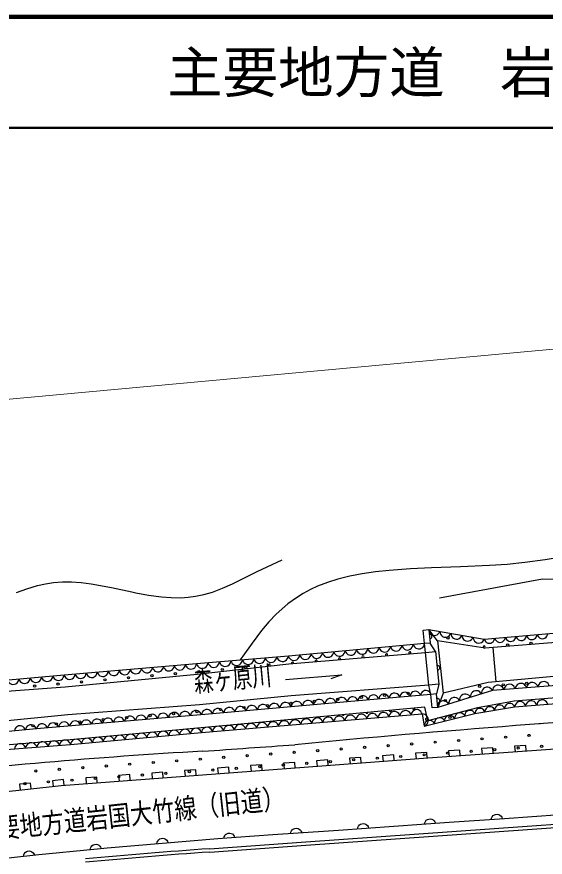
# Model space of a CAD drawing. Units: millimetres, scale not verified. Extents: x 40000 to 680000, y 20000 to 380000.
# Drawn here: x 203197 to 250795, y 304318 to 380000 of the extents above; entities that cross this region are included whole.
import ezdxf
from ezdxf.enums import TextEntityAlignment as Align

# ---------------------------------------------------------------- set-up
doc = ezdxf.new("R2010")
doc.units = ezdxf.units.MM
doc.header["$LTSCALE"] = 1000
for name, color, linetype, lineweight in [('M-BGD', 7, 'Continuous', 25), ('M-STR-HTXT', 7, 'Continuous', 13), ('M-TTL', 2, 'Continuous', 140), ('M-TTL-LINE', 7, 'Continuous', 50)]:
    doc.layers.add(name, color=color, linetype=linetype, lineweight=lineweight)
doc.layers.add('M-BGD-HTXT', color=7, linetype='Continuous')
doc.layers.add('M-TTL-TXT', color=7, linetype='Continuous')
doc.styles.add('ＭＳ ゴシック', font='')
doc.styles.get('ＭＳ ゴシック').set_extended_font_data('MS Gothic')

# ---------------------------------------------------------------- blocks, each defined once
blk = doc.blocks.new('BUHIN109')
at = {"color": 7, "linetype": 'Continuous', "lineweight": 25}
blk.add_lwpolyline([(-111, 499), (-218, 436), (-302, 355), (-390, 233), (-425, 110), (-437, -16), (-402, -171), (-339, -280), (-254, -376), (-123, -449), (-13, -485), (111, -499)], dxfattribs=at)
blk = doc.blocks.new('BUHIN110')
at = {"color": 7, "linetype": 'Continuous', "lineweight": 25}
blk.add_lwpolyline([(-106, 487), (-210, 426), (-292, 347), (-379, 229), (-414, 109), (-425, -14), (-393, -165), (-331, -271), (-249, -366), (-121, -437), (-14, -472), (106, -487)], dxfattribs=at)
blk = doc.blocks.new('BUHIN111')
at = {"color": 7, "linetype": 'Continuous', "lineweight": 25}
blk.add_lwpolyline([(-111, 507), (-220, 443), (-305, 361), (-395, 238), (-431, 113), (-443, -15), (-409, -172), (-344, -283), (-259, -381), (-126, -455), (-14, -492), (111, -507)], dxfattribs=at)
blk = doc.blocks.new('BUHIN112')
at = {"color": 7, "linetype": 'Continuous', "lineweight": 25}
blk.add_lwpolyline([(-113, 501), (-220, 437), (-304, 355), (-392, 232), (-427, 109), (-438, -17), (-403, -173), (-339, -282), (-254, -378), (-122, -451), (-11, -487), (113, -501)], dxfattribs=at)
blk = doc.blocks.new('BUHIN113')
at = {"color": 7, "linetype": 'Continuous', "lineweight": 25}
blk.add_lwpolyline([(102, -462), (201, -404), (278, -328), (360, -216), (393, -102), (404, 14), (372, 157), (314, 258), (236, 347), (114, 415), (12, 448), (-102, 462)], dxfattribs=at)
blk = doc.blocks.new('BUHIN114')
at = {"color": 7, "linetype": 'Continuous', "lineweight": 25}
blk.add_lwpolyline([(111, -496), (217, -433), (300, -352), (387, -231), (423, -109), (434, 16), (399, 170), (336, 278), (252, 374), (122, 446), (12, 482), (-111, 496)], dxfattribs=at)
blk = doc.blocks.new('BUHIN115')
at = {"color": 7, "linetype": 'Continuous', "lineweight": 25}
blk.add_lwpolyline([(107, -485), (211, -424), (293, -345), (378, -227), (413, -107), (424, 15), (391, 165), (330, 271), (248, 365), (120, 436), (13, 471), (-107, 485)], dxfattribs=at)
blk = doc.blocks.new('BUHIN116')
at = {"color": 7, "linetype": 'Continuous', "lineweight": 25}
blk.add_lwpolyline([(109, -489), (213, -427), (296, -347), (382, -228), (417, -107), (428, 16), (394, 167), (332, 274), (249, 369), (120, 440), (12, 475), (-109, 489)], dxfattribs=at)
blk = doc.blocks.new('BUHIN129')
at = {"color": 7, "linetype": 'Continuous', "lineweight": 25}
blk.add_lwpolyline([(105, -489), (210, -428), (292, -349), (379, -230), (415, -110), (427, 12), (394, 164), (333, 271), (251, 366), (123, 438), (16, 474), (-105, 489)], dxfattribs=at)
blk = doc.blocks.new('BUHIN130')
at = {"color": 7, "linetype": 'Continuous', "lineweight": 25}
blk.add_lwpolyline([(133, -434), (223, -371), (292, -293), (361, -179), (384, -67), (385, 45), (344, 179), (280, 271), (198, 351), (77, 406), (-23, 430), (-133, 434)], dxfattribs=at)
blk = doc.blocks.new('BUHIN131')
at = {"color": 7, "linetype": 'Continuous', "lineweight": 25}
blk.add_lwpolyline([(171, -436), (258, -364), (323, -279), (386, -156), (401, -40), (393, 76), (340, 211), (267, 301), (177, 376), (48, 424), (-57, 441), (-171, 436)], dxfattribs=at)
blk = doc.blocks.new('BUHIN133')
at = {"color": 7, "linetype": 'Continuous', "lineweight": 25}
blk.add_lwpolyline([(106, -487), (210, -426), (292, -347), (379, -229), (414, -109), (426, 14), (393, 165), (331, 271), (250, 366), (122, 437), (15, 473), (-106, 487)], dxfattribs=at)
blk = doc.blocks.new('BUHIN134')
at = {"color": 7, "linetype": 'Continuous', "lineweight": 25}
blk.add_lwpolyline([(108, -481), (211, -420), (292, -341), (376, -223), (410, -105), (421, 17), (387, 166), (326, 270), (244, 363), (117, 433), (11, 467), (-108, 481)], dxfattribs=at)
blk = doc.blocks.new('BUHIN135')
at = {"color": 7, "linetype": 'Continuous', "lineweight": 25}
blk.add_lwpolyline([(106, -497), (213, -436), (297, -355), (386, -235), (422, -113), (434, 12), (401, 166), (339, 275), (256, 372), (126, 445), (17, 482), (-106, 497)], dxfattribs=at)
blk = doc.blocks.new('BUHIN157')
at = {"color": 7, "linetype": 'Continuous', "lineweight": 25}
blk.add_lwpolyline([(107, -503), (215, -441), (300, -360), (390, -238), (427, -114), (439, 12), (406, 168), (343, 278), (259, 376), (128, 450), (17, 487), (-107, 503)], dxfattribs=at)
blk = doc.blocks.new('BUHIN158')
at = {"color": 7, "linetype": 'Continuous', "lineweight": 25}
blk.add_lwpolyline([(216, -468), (307, -383), (373, -285), (433, -146), (442, -17), (427, 109), (360, 254), (274, 348), (170, 425), (25, 468), (-91, 480), (-216, 468)], dxfattribs=at)
blk = doc.blocks.new('BUHIN159')
at = {"color": 7, "linetype": 'Continuous', "lineweight": 25}
blk.add_lwpolyline([(21, 507), (-97, 473), (-199, 417), (-314, 322), (-379, 213), (-422, 96), (-429, -61), (-396, -182), (-339, -296), (-232, -399), (-135, -461), (-21, -507)], dxfattribs=at)
blk = doc.blocks.new('BUHIN160')
at = {"color": 7, "linetype": 'Continuous', "lineweight": 25}
blk.add_lwpolyline([(-103, 468), (-203, 410), (-282, 333), (-365, 219), (-399, 104), (-410, -14), (-378, -159), (-318, -262), (-239, -352), (-116, -421), (-13, -455), (103, -468)], dxfattribs=at)
blk = doc.blocks.new('BUHIN198')
at = {"color": 7, "linetype": 'Continuous', "lineweight": 25}
blk.add_lwpolyline([(101, -490), (590, -389), (389, 590), (-101, 490)], dxfattribs=at)
blk = doc.blocks.new('BUHIN199')
at = {"color": 7, "linetype": 'Continuous', "lineweight": 25}
blk.add_lwpolyline([(102, -490), (591, -388), (388, 591), (-102, 490)], dxfattribs=at)
blk = doc.blocks.new('BUHIN200')
at = {"color": 7, "linetype": 'Continuous', "lineweight": 25}
blk.add_lwpolyline([(119, -486), (605, -367), (367, 605), (-119, 486)], dxfattribs=at)
blk = doc.blocks.new('BUHIN207')
at = {"color": 7, "linetype": 'Continuous', "lineweight": 25}
blk.add_lwpolyline([(-100, 490), (21, 474), (129, 434), (255, 363), (336, 267), (394, 159), (425, 7), (414, -115), (377, -235), (288, -352), (205, -430), (100, -490)], dxfattribs=at)

msp = doc.modelspace()

# ---------------------------------------------------------------- linework, layer by layer
at = {"layer": 'M-BGD'}
for p, q in [((241286, 327678), (250541, 329374)), ((250541, 329374), (260490, 329246)), ((239805, 324761), (240302, 324812)), ((239928, 323554), (239805, 324761)), ((240302, 324812), (245298, 323947)), ((241082, 323794), (240302, 324812)), ((240302, 324812), (240426, 323605)), ((245298, 323947), (252945, 324609)), ((239928, 323554), (227662, 322428)), ((240426, 323605), (239928, 323554)), ((240014, 322757), (239928, 323554)), ((240910, 322849), (240426, 323605)), ((241082, 323794), (241597, 319095)), ((245398, 323138), (241082, 323794)), ((246095, 323193), (245398, 323138)), ((252146, 323669), (246095, 323193)), ((246368, 320118), (246095, 323193)), ((227662, 322428), (219387, 321720)), ((227712, 321730), (240014, 322757)), ((240014, 322757), (240910, 322849)), ((240318, 319812), (240014, 322757)), ((240910, 322849), (241213, 319904)), ((219387, 321720), (207469, 320716)), ((219453, 320792), (227712, 321730)), ((265849, 321921), (245671, 320054)), ((207469, 320716), (187084, 318910)), ((207565, 319671), (219453, 320792)), ((227398, 320308), (232469, 320744)), ((232469, 320744), (231497, 320372)), ((187186, 318117), (207565, 319671)), ((240318, 319812), (227917, 318837)), ((241213, 319904), (240318, 319812)), ((240508, 318979), (240318, 319812)), ((241213, 319904), (241006, 319025)), ((245671, 320054), (241597, 319095)), ((252192, 319820), (246039, 319334)), ((267937, 319975), (248001, 318359)), ((248037, 317860), (267972, 319476)), ((227917, 318837), (219648, 318049)), ((240508, 318979), (232969, 318324)), ((241006, 319025), (240508, 318979)), ((240619, 317760), (240508, 318979)), ((241117, 317805), (241006, 319025)), ((246039, 319334), (241117, 317805)), ((241597, 319095), (241117, 317805)), ((219648, 318049), (207800, 317131)), ((232969, 318324), (220820, 317240)), ((248001, 318359), (244703, 317771)), ((207800, 317131), (195187, 315923)), ((220820, 317240), (204973, 315864)), ((239966, 317833), (219797, 315955)), ((219825, 315556), (239703, 317221)), ((239703, 317221), (239906, 316129)), ((239906, 316129), (244456, 317254)), ((240226, 316591), (239966, 317833)), ((244703, 317771), (240226, 316591)), ((241117, 317805), (240619, 317760)), ((244456, 317254), (248037, 317860)), ((204973, 315864), (193995, 314889)), ((219797, 315955), (208007, 314891)), ((208007, 314891), (187821, 313208)), ((208045, 314480), (219825, 315556)), ((187770, 312854), (208045, 314480)), ((240230, 313252), (255687, 314365)), ((207190, 310789), (240230, 313252)), ((197380, 309710), (207190, 310789)), ((249176, 307114), (269126, 308531)), ((249197, 306815), (269147, 308231)), ((229226, 305697), (249176, 307114)), ((229247, 305398), (249197, 306815)), ((220569, 305082), (229226, 305697)), ((220590, 304783), (229247, 305398))]:
    msp.add_line(p, q, dxfattribs=at)
for points in [[(203157, 328157), (204100, 328497), (205071, 328783), (205783, 328941), (206502, 329051), (207306, 329109), (208115, 329107), (209005, 329045), (209900, 328933), (211732, 328606), (213559, 328218), (213931, 328140), (215069, 327925), (216229, 327766), (217100, 327697), (217983, 327688), (218633, 327728), (219285, 327814), (220055, 327976), (220812, 328198), (221734, 328539), (222636, 328933), (224862, 330039), (227092, 331099)], [(252615, 331404), (250792, 331102), (248952, 330851), (247370, 330688), (245774, 330574), (243171, 330455), (240559, 330380), (238647, 330295), (236727, 330149), (235523, 330014), (234318, 329836), (233210, 329621), (232105, 329344), (231193, 329058), (230295, 328712), (229640, 328412), (229004, 328073), (228292, 327629), (227605, 327129), (226562, 326213), (225887, 325503), (225250, 324745), (224387, 323601), (223555, 322421), (223300, 322055)], [(240339, 324457), (240398, 324443), (240449, 324418), (240509, 324376), (240544, 324325), (240568, 324268), (240576, 324191), (240564, 324131), (240540, 324073), (240490, 324019), (240445, 323984), (240389, 323960)], [(241036, 321625), (241095, 321611), (241146, 321586), (241206, 321545), (241241, 321493), (241265, 321436), (241273, 321359), (241261, 321299), (241237, 321241), (241188, 321187), (241142, 321152), (241087, 321128)], [(241039, 318664), (241098, 318649), (241149, 318624), (241208, 318581), (241243, 318529), (241266, 318472), (241273, 318395), (241261, 318335), (241236, 318278), (241186, 318224), (241140, 318190), (241084, 318166)], [(239906, 316129), (240024, 316194), (240119, 316279), (240219, 316408), (240262, 316540), (240279, 316676), (240247, 316845), (240183, 316966), (240095, 317074), (239955, 317158), (239836, 317201), (239703, 317221)], [(190289, 302889), (195245, 303461), (200212, 304021), (205171, 304555), (210144, 305050), (211349, 305163), (216317, 305596), (221299, 305989), (226274, 306352), (231260, 306702), (232187, 306767), (237164, 307114), (242150, 307463), (247127, 307812), (252113, 308162), (255084, 308371)], [(227863, 306464), (227895, 306582), (227948, 306683), (228035, 306800), (228141, 306867), (228255, 306911), (228410, 306922), (228530, 306895), (228644, 306843), (228749, 306740), (228815, 306647), (228861, 306535)], [(215819, 305554), (215849, 305672), (215901, 305774), (215987, 305892), (216092, 305960), (216206, 306005), (216361, 306017), (216481, 305992), (216595, 305941), (216701, 305839), (216769, 305747), (216816, 305635)], [(221840, 306029), (221871, 306147), (221924, 306248), (222010, 306365), (222116, 306433), (222230, 306476), (222385, 306488), (222505, 306461), (222619, 306410), (222724, 306307), (222791, 306214), (222837, 306102)], [(209803, 305016), (209832, 305134), (209883, 305237), (209967, 305355), (210071, 305426), (210184, 305472), (210339, 305486), (210459, 305462), (210574, 305413), (210682, 305313), (210751, 305222), (210799, 305111)], [(203795, 304408), (203822, 304527), (203871, 304631), (203954, 304750), (204057, 304822), (204170, 304869), (204324, 304886), (204444, 304864), (204560, 304816), (204669, 304717), (204739, 304627), (204789, 304516)]]:
    msp.add_lwpolyline(points, dxfattribs=at)
for centre in [(242037, 324062), (247407, 323421), (249522, 323587), (217480, 320850), (219593, 321037), (221706, 321224), (223819, 321412), (209027, 320101), (211140, 320288), (213254, 320476), (215367, 320663), (204801, 319727), (206914, 319914), (244899, 319701), (247016, 319842), (249133, 319982), (232110, 318531), (234224, 318715), (236337, 318898), (238450, 319082), (223657, 317798), (225770, 317981), (227884, 318165), (229997, 318348), (241795, 318431), (215203, 317064), (217317, 317247), (219430, 317431), (221543, 317614), (206750, 316330), (208863, 316513), (210977, 316697), (213090, 316880), (242212, 316909), (204637, 316146), (242995, 314826), (245111, 314978), (247227, 315131), (249342, 315283), (232416, 314064), (234532, 314217), (236647, 314369), (238763, 314521), (240879, 314674), (246245, 313997), (248361, 314149), (250477, 314302), (221837, 313302), (223952, 313455), (226068, 313607), (228184, 313759), (230300, 313912), (235666, 313235), (237782, 313387), (239897, 313540), (242013, 313692), (244129, 313844), (211257, 312540), (213373, 312693), (215489, 312845), (217605, 312997), (219721, 313150), (225087, 312473), (227202, 312625), (229318, 312778), (231434, 312930), (233550, 313082), (204910, 312083), (207026, 312235), (209142, 312388), (214507, 311711), (216623, 311863), (218739, 312016), (220855, 312168), (222971, 312320), (206044, 311101), (208160, 311254), (210276, 311406), (212391, 311558), (203928, 310949)]:
    msp.add_circle(centre, 99.5, dxfattribs=at)
for centre, radius, start, end in [((244152, 324229), 99.5, 225.39679, 294.96959), ((245292, 323255), 99.5, 265.61278, 257.09217), ((234384, 322348), 99.5, 327.08705, 222.45383), ((236497, 322535), 99.5, 318.70581, 230.83507), ((238610, 322722), 99.5, 308.77959, 240.76129), ((225932, 321599), 99.5, 321.26924, 231.68243), ((228045, 321786), 99.5, 348.22225, 201.31864), ((230158, 321973), 99.5, 341.58882, 207.95206), ((232271, 322161), 99.5, 334.60674, 214.93415), ((243912, 318572), 99.5, 93.8038, 120.71507), ((249528, 318560), 99.5, 235.50636, 313.76421), ((323985, -680951), 999994, 93.20287, 95.4949), ((232612, 317203), 99.5, 218.89136, 331.74831), ((234726, 317373), 99.5, 201.57113, 349.06853), ((236841, 317542), 99.5, 185.70509, 4.93457), ((238955, 317712), 99.5, 169.86951, 20.77015), ((230497, 317034), 99.5, 241.02044, 309.61922), ((240097, 316740), 99.5, 27.82754, 355.86043), ((250324, 316417), 99.5, 261.92663, 286.53542), ((-118201, 5133700), 4831687, 274.01313, 274.11161), ((246473, -156748), 471355, 93.22622, 96.69228), ((259235, -239347), 545800, 94.06246, 95.24181), ((259235, -239347), 545500, 94.06246, 95.24181)]:
    msp.add_arc(centre, radius, start, end, dxfattribs=at)
at = {"layer": 'M-STR-HTXT'}
msp.add_line((89500, 335211), (292243, 353798), dxfattribs=at)
at = {"layer": 'M-TTL'}
msp.add_line((680000, 380000), (40000, 380000), dxfattribs=at)
at = {"layer": 'M-TTL-LINE'}
msp.add_line((40000, 370000), (680000, 370000), dxfattribs=at)

# ---------------------------------------------------------------- block references
at = {"layer": 'M-BGD', "rotation": 82.51266}
for name, p in [('BUHIN159', (240802, 324725)), ('BUHIN159', (241801, 324553)), ('BUHIN159', (242800, 324380)), ('BUHIN159', (243799, 324207)), ('BUHIN159', (244798, 324034)), ('BUHIN160', (245776, 323989)), ('BUHIN160', (246732, 324071)), ('BUHIN160', (247688, 324154)), ('BUHIN160', (248643, 324237)), ('BUHIN160', (249599, 324320)), ('BUHIN160', (250555, 324402)), ('BUHIN112', (234306, 323038)), ('BUHIN112', (235328, 323132)), ('BUHIN112', (236351, 323226)), ('BUHIN112', (237373, 323319)), ('BUHIN112', (238395, 323413)), ('BUHIN112', (239417, 323507)), ('BUHIN111', (226110, 322295)), ('BUHIN111', (227145, 322384)), ('BUHIN112', (228173, 322475)), ('BUHIN112', (229195, 322569)), ('BUHIN112', (230217, 322663)), ('BUHIN112', (231240, 322756)), ('BUHIN112', (232262, 322850)), ('BUHIN112', (233284, 322944)), ('BUHIN110', (216904, 321511)), ('BUHIN110', (217897, 321595)), ('BUHIN110', (218891, 321678)), ('BUHIN111', (219904, 321764)), ('BUHIN111', (220939, 321853)), ('BUHIN111', (221973, 321941)), ('BUHIN111', (223007, 322030)), ('BUHIN111', (224042, 322118)), ('BUHIN111', (225076, 322207)), ('BUHIN110', (207965, 320758)), ('BUHIN110', (208958, 320842)), ('BUHIN110', (209952, 320925)), ('BUHIN110', (210945, 321009)), ('BUHIN110', (211938, 321093)), ('BUHIN110', (212931, 321176)), ('BUHIN110', (213925, 321260)), ('BUHIN110', (214918, 321344)), ('BUHIN110', (215911, 321427)), ('BUHIN109', (202882, 320310)), ('BUHIN109', (203901, 320400)), ('BUHIN109', (204920, 320490)), ('BUHIN109', (205940, 320581)), ('BUHIN109', (206959, 320671)), ('BUHIN157', (250653, 319699)), ('BUHIN113', (240037, 318938)), ('BUHIN158', (245547, 319181)), ('BUHIN157', (246551, 319375)), ('BUHIN157', (247577, 319456)), ('BUHIN157', (248602, 319537)), ('BUHIN157', (249628, 319618)), ('BUHIN114', (231450, 318189)), ('BUHIN114', (232463, 318279)), ('BUHIN113', (233440, 318365)), ('BUHIN113', (234382, 318447)), ('BUHIN113', (235325, 318529)), ('BUHIN113', (236267, 318611)), ('BUHIN113', (237210, 318693)), ('BUHIN113', (238152, 318775)), ('BUHIN113', (239094, 318856)), ('BUHIN158', (242594, 318264)), ('BUHIN158', (243578, 318570)), ('BUHIN158', (244562, 318875)), ('BUHIN114', (222339, 317375)), ('BUHIN114', (223351, 317466)), ('BUHIN114', (224363, 317556)), ('BUHIN114', (225376, 317646)), ('BUHIN114', (226388, 317737)), ('BUHIN114', (227401, 317827)), ('BUHIN114', (228413, 317918)), ('BUHIN114', (229425, 318008)), ('BUHIN114', (230438, 318098)), ('BUHIN158', (241609, 317958)), ('BUHIN130', (245799, 317481)), ('BUHIN130', (246694, 317633)), ('BUHIN130', (247589, 317784)), ('BUHIN129', (248535, 317900)), ('BUHIN129', (249532, 317981)), ('BUHIN129', (250529, 318062)), ('BUHIN115', (214382, 316681)), ('BUHIN115', (215373, 316767)), ('BUHIN115', (216363, 316853)), ('BUHIN115', (217353, 316939)), ('BUHIN115', (218344, 317025)), ('BUHIN115', (219334, 317111)), ('BUHIN115', (220325, 317197)), ('BUHIN114', (221326, 317285)), ('BUHIN133', (233243, 316680)), ('BUHIN133', (234236, 316763)), ('BUHIN133', (235230, 316846)), ('BUHIN133', (236224, 316930)), ('BUHIN133', (237218, 317013)), ('BUHIN133', (238212, 317096)), ('BUHIN133', (239206, 317180)), ('BUHIN131', (242181, 316692)), ('BUHIN131', (243091, 316917)), ('BUHIN131', (244001, 317141)), ('BUHIN130', (244904, 317330)), ('BUHIN115', (205468, 315907)), ('BUHIN115', (206459, 315993)), ('BUHIN115', (207449, 316079)), ('BUHIN115', (208439, 316165)), ('BUHIN115', (209430, 316251)), ('BUHIN115', (210420, 316337)), ('BUHIN115', (211411, 316423)), ('BUHIN115', (212401, 316509)), ('BUHIN115', (213392, 316595)), ('BUHIN133', (224298, 315930)), ('BUHIN133', (225291, 316014)), ('BUHIN133', (226285, 316097)), ('BUHIN133', (227279, 316180)), ('BUHIN133', (228273, 316263)), ('BUHIN133', (229267, 316347)), ('BUHIN133', (230261, 316430)), ('BUHIN133', (231255, 316513)), ('BUHIN133', (232249, 316597)), ('BUHIN131', (240361, 316242)), ('BUHIN131', (241271, 316467)), ('BUHIN116', (203476, 315731)), ('BUHIN116', (204474, 315819)), ('BUHIN134', (215408, 315152)), ('BUHIN134', (216389, 315242)), ('BUHIN134', (217371, 315332)), ('BUHIN134', (218353, 315421)), ('BUHIN134', (219334, 315511)), ('BUHIN133', (220322, 315597)), ('BUHIN133', (221316, 315681)), ('BUHIN133', (222310, 315764)), ('BUHIN133', (223304, 315847)), ('BUHIN135', (206524, 314358)), ('BUHIN135', (207538, 314440)), ('BUHIN134', (208536, 314525)), ('BUHIN134', (209517, 314615)), ('BUHIN134', (210499, 314704)), ('BUHIN134', (211481, 314794)), ('BUHIN134', (212463, 314884)), ('BUHIN134', (213444, 314973)), ('BUHIN134', (214426, 315063)), ('BUHIN135', (203483, 314114)), ('BUHIN135', (204497, 314196)), ('BUHIN135', (205511, 314277)), ('BUHIN198', (242633, 313425)), ('BUHIN198', (245606, 313639)), ('BUHIN198', (248579, 313853)), ('BUHIN199', (233715, 312766)), ('BUHIN199', (236688, 312988)), ('BUHIN199', (239660, 313210)), ('BUHIN199', (224798, 312102)), ('BUHIN199', (227770, 312323)), ('BUHIN199', (230743, 312545)), ('BUHIN199', (212908, 311216)), ('BUHIN199', (215881, 311437)), ('BUHIN199', (218853, 311659)), ('BUHIN199', (221826, 311880)), ('BUHIN200', (204001, 310439)), ('BUHIN200', (206964, 310765)), ('BUHIN199', (209936, 310994)), ('BUHIN207', (246436, 307765)), ('BUHIN207', (234387, 306921)), ('BUHIN207', (240412, 307343))]:
    msp.add_blockref(name, p, dxfattribs=at)

# ---------------------------------------------------------------- texts
at = {"layer": 'M-BGD-HTXT', "style": 'ＭＳ ゴシック'}
for s, rotation, width, p in [('森ヶ原川', 5.295, 0.7, (219279, 318653)), ('主要地方道岩国大竹線（旧道）', 6.166, 0.8, (199644, 305208))]:
    msp.add_text(s, height=1833, rotation=rotation, dxfattribs=dict(at, width=width)).set_placement(p, align=Align.BOTTOM_LEFT)
at = {"layer": 'M-TTL-TXT', "style": 'ＭＳ ゴシック'}
msp.add_text('主要地方道\u3000岩国大竹線', height=3666, dxfattribs=at).set_placement((216734, 375000), align=Align.MIDDLE_LEFT)

doc.saveas('drawing.dxf')
